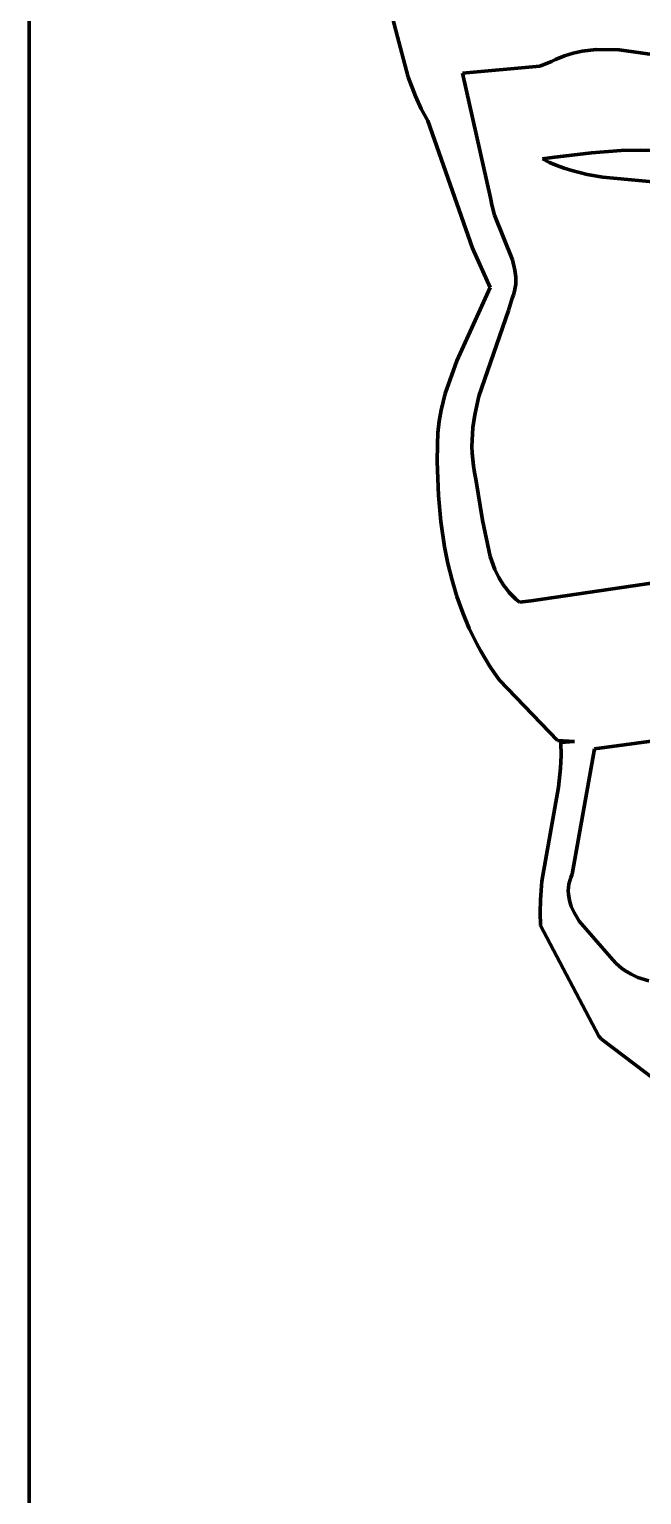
# Model space of a CAD drawing. Header units: millimetres. Extents: x 0 to 15.3, y 0 to 17.7.
# Drawn here: x 0 to 0.761, y 12.916 to 14.739 of the extents above; entities that cross this region are included whole.
import ezdxf

# ---------------------------------------------------------------- set-up
doc = ezdxf.new("R2010")
doc.units = ezdxf.units.MM
doc.layers.add('color#0a0a0aff', color=7, linetype='CONTINUOUS', lineweight=100)
doc.layers.add('color#ffffffff', color=7, linetype='CONTINUOUS', lineweight=100)

msp = doc.modelspace()

# ---------------------------------------------------------------- linework, layer by layer
at = {"layer": 'color#0a0a0aff'}
for p, q in [((0.4554, 14.737), (0.4307, 14.837)), ((0.471, 14.6793), (0.4554, 14.737)), ((0.7044, 14.7134), (0.6874, 14.7115)), ((0.7333, 14.713), (0.7044, 14.7134)), ((0.8141, 14.7017), (0.7333, 14.713)), ((0.6489, 14.6985), (0.6344, 14.6928)), ((0.6542, 14.7012), (0.6489, 14.6985)), ((0.6651, 14.7057), (0.6542, 14.7012)), ((0.6761, 14.7091), (0.6651, 14.7057)), ((0.6874, 14.7115), (0.6761, 14.7091)), ((0.48, 14.6554), (0.471, 14.6793)), ((0.6344, 14.6928), (0.5384, 14.6843)), ((0.5384, 14.6843), (0.5734, 14.529)), ((0.4871, 14.6398), (0.48, 14.6554)), ((0.4953, 14.6246), (0.4871, 14.6398)), ((0.551, 14.4664), (0.4953, 14.6246)), ((0.6498, 14.5793), (0.6986, 14.5852)), ((0.6986, 14.5852), (0.7356, 14.5877)), ((0.7356, 14.5877), (0.7603, 14.5883)), ((0.7603, 14.5883), (0.785, 14.588)), ((0.6377, 14.5774), (0.6498, 14.5793)), ((0.6466, 14.5731), (0.6377, 14.5774)), ((0.6557, 14.5692), (0.6466, 14.5731)), ((0.6649, 14.5659), (0.6557, 14.5692)), ((0.6743, 14.5629), (0.6649, 14.5659)), ((0.6838, 14.5604), (0.6743, 14.5629)), ((0.6934, 14.5582), (0.6838, 14.5604)), ((0.7129, 14.5548), (0.6934, 14.5582)), ((0.793, 14.5472), (0.7129, 14.5548)), ((0.5734, 14.529), (0.5748, 14.5203)), ((0.5748, 14.5203), (0.5784, 14.5073)), ((0.5784, 14.5073), (0.6006, 14.452)), ((0.5729, 14.4176), (0.551, 14.4664)), ((0.6006, 14.452), (0.6037, 14.4392)), ((0.6037, 14.4392), (0.6047, 14.4305)), ((0.6046, 14.4218), (0.6041, 14.4174)), ((0.6047, 14.4305), (0.6046, 14.4218)), ((0.5314, 14.3261), (0.5729, 14.4176)), ((0.6003, 14.404), (0.5955, 14.3889)), ((0.6019, 14.4085), (0.6003, 14.404)), ((0.6032, 14.413), (0.6019, 14.4085)), ((0.6041, 14.4174), (0.6032, 14.413)), ((0.5955, 14.3889), (0.5589, 14.2822)), ((0.5169, 14.2857), (0.5314, 14.3261)), ((0.5118, 14.265), (0.5169, 14.2857)), ((0.5589, 14.2822), (0.5538, 14.2589)), ((0.5093, 14.251), (0.5118, 14.265)), ((0.5538, 14.2589), (0.5515, 14.2432)), ((0.5078, 14.2367), (0.5093, 14.251)), ((0.5515, 14.2432), (0.5503, 14.2274)), ((0.5071, 14.201), (0.5074, 14.2222)), ((0.5074, 14.2222), (0.5078, 14.2367)), ((0.5503, 14.2274), (0.5502, 14.2195)), ((0.5502, 14.2195), (0.5505, 14.2115)), ((0.5505, 14.2115), (0.5511, 14.2035)), ((0.5511, 14.2035), (0.552, 14.1954)), ((0.5085, 14.1585), (0.5071, 14.201)), ((0.552, 14.1954), (0.5534, 14.1873)), ((0.5534, 14.1873), (0.5552, 14.1792)), ((0.5552, 14.1792), (0.5633, 14.1281)), ((0.5114, 14.1265), (0.5085, 14.1585)), ((0.5162, 14.0948), (0.5114, 14.1265)), ((0.5633, 14.1281), (0.5729, 14.0826)), ((0.5204, 14.0739), (0.5162, 14.0948)), ((0.5729, 14.0826), (0.5788, 14.0666)), ((0.5255, 14.0533), (0.5204, 14.0739)), ((0.5788, 14.0666), (0.5837, 14.0565)), ((0.5837, 14.0565), (0.5896, 14.047)), ((0.6238, 14.0276), (0.8187, 14.0562)), ((0.5316, 14.0329), (0.5255, 14.0533)), ((0.5896, 14.047), (0.593, 14.0425)), ((0.593, 14.0425), (0.5966, 14.0381)), ((0.5966, 14.0381), (0.6005, 14.0339)), ((0.5387, 14.0129), (0.5316, 14.0329)), ((0.6005, 14.0339), (0.6047, 14.0299)), ((0.6047, 14.0299), (0.6093, 14.0261)), ((0.6093, 14.0261), (0.6238, 14.0276)), ((0.5469, 13.9933), (0.5387, 14.0129)), ((0.5561, 13.9743), (0.5469, 13.9933)), ((0.5612, 13.9649), (0.5561, 13.9743)), ((0.5665, 13.9557), (0.5612, 13.9649)), ((0.5722, 13.9467), (0.5665, 13.9557)), ((0.5781, 13.9378), (0.5722, 13.9467)), ((0.5844, 13.929), (0.5781, 13.9378)), ((0.6564, 13.8538), (0.5844, 13.929)), ((0.8792, 13.8678), (0.7024, 13.8434)), ((0.6778, 13.8527), (0.6564, 13.8538)), ((0.6607, 13.8513), (0.6778, 13.8527)), ((0.661, 13.8354), (0.6607, 13.8513)), ((0.7024, 13.8434), (0.6748, 13.6877)), ((0.6579, 13.7959), (0.6604, 13.8195)), ((0.6604, 13.8195), (0.661, 13.8354)), ((0.6372, 13.679), (0.6579, 13.7959)), ((0.6352, 13.6555), (0.6372, 13.679)), ((0.6707, 13.675), (0.6702, 13.6709)), ((0.6717, 13.6792), (0.6707, 13.675)), ((0.673, 13.6834), (0.6717, 13.6792)), ((0.6748, 13.6877), (0.673, 13.6834)), ((0.6349, 13.6397), (0.6352, 13.6555)), ((0.6702, 13.6709), (0.67, 13.6668)), ((0.67, 13.6668), (0.6701, 13.6628)), ((0.6701, 13.6628), (0.6714, 13.655)), ((0.6356, 13.6238), (0.6349, 13.6397)), ((0.6714, 13.655), (0.6737, 13.6474)), ((0.6737, 13.6474), (0.6771, 13.64)), ((0.6771, 13.64), (0.6836, 13.6293)), ((0.7078, 13.4859), (0.6356, 13.6238)), ((0.6836, 13.6293), (0.7225, 13.5845)), ((0.7225, 13.5845), (0.7257, 13.5805)), ((0.7257, 13.5805), (0.7291, 13.5769)), ((0.7291, 13.5769), (0.7326, 13.5735)), ((0.7326, 13.5735), (0.7362, 13.5705)), ((0.7362, 13.5705), (0.7401, 13.5678)), ((0.7401, 13.5678), (0.7481, 13.563)), ((0.7481, 13.563), (0.7565, 13.5592)), ((0.7565, 13.5592), (0.7699, 13.5547)), ((0.7113, 13.4822), (0.7078, 13.4859)), ((0.8246, 13.396), (0.7113, 13.4822))]:
    msp.add_line(p, q, dxfattribs=at)
at = {"layer": 'color#ffffffff'}
for p, q in [((0, 0), (0, 17.6528)), ((0.4307, 14.837), (0.4554, 14.737)), ((0.4554, 14.737), (0.471, 14.6793)), ((0.6874, 14.7115), (0.7044, 14.7134)), ((0.7044, 14.7134), (0.7333, 14.713)), ((0.7333, 14.713), (0.8141, 14.7017)), ((0.6344, 14.6928), (0.6489, 14.6985)), ((0.6489, 14.6985), (0.6542, 14.7012)), ((0.6542, 14.7012), (0.6651, 14.7057)), ((0.6651, 14.7057), (0.6761, 14.7091)), ((0.6761, 14.7091), (0.6874, 14.7115)), ((0.471, 14.6793), (0.48, 14.6554)), ((0.5384, 14.6843), (0.6344, 14.6928)), ((0.5734, 14.529), (0.5384, 14.6843)), ((0.48, 14.6554), (0.4871, 14.6398)), ((0.4871, 14.6398), (0.4953, 14.6246)), ((0.4953, 14.6246), (0.551, 14.4664)), ((0.6986, 14.5852), (0.6498, 14.5793)), ((0.7356, 14.5877), (0.6986, 14.5852)), ((0.7603, 14.5883), (0.7356, 14.5877)), ((0.785, 14.588), (0.7603, 14.5883)), ((0.6498, 14.5793), (0.6377, 14.5774)), ((0.6377, 14.5774), (0.6466, 14.5731)), ((0.6466, 14.5731), (0.6557, 14.5692)), ((0.6557, 14.5692), (0.6649, 14.5659)), ((0.6649, 14.5659), (0.6743, 14.5629)), ((0.6743, 14.5629), (0.6838, 14.5604)), ((0.6838, 14.5604), (0.6934, 14.5582)), ((0.6934, 14.5582), (0.7129, 14.5548)), ((0.7129, 14.5548), (0.793, 14.5472)), ((0.5748, 14.5203), (0.5734, 14.529)), ((0.5784, 14.5073), (0.5748, 14.5203)), ((0.6006, 14.452), (0.5784, 14.5073)), ((0.551, 14.4664), (0.5729, 14.4176)), ((0.6037, 14.4392), (0.6006, 14.452)), ((0.6047, 14.4305), (0.6037, 14.4392)), ((0.6041, 14.4174), (0.6046, 14.4218)), ((0.6046, 14.4218), (0.6047, 14.4305)), ((0.5729, 14.4176), (0.5314, 14.3261)), ((0.5955, 14.3889), (0.6003, 14.404)), ((0.6003, 14.404), (0.6019, 14.4085)), ((0.6019, 14.4085), (0.6032, 14.413)), ((0.6032, 14.413), (0.6041, 14.4174)), ((0.5589, 14.2822), (0.5955, 14.3889)), ((0.5314, 14.3261), (0.5169, 14.2857)), ((0.5169, 14.2857), (0.5118, 14.265)), ((0.5538, 14.2589), (0.5589, 14.2822)), ((0.5118, 14.265), (0.5093, 14.251)), ((0.5515, 14.2432), (0.5538, 14.2589)), ((0.5093, 14.251), (0.5078, 14.2367)), ((0.5503, 14.2274), (0.5515, 14.2432)), ((0.5074, 14.2222), (0.5071, 14.201)), ((0.5078, 14.2367), (0.5074, 14.2222)), ((0.5502, 14.2195), (0.5503, 14.2274)), ((0.5505, 14.2115), (0.5502, 14.2195)), ((0.5511, 14.2035), (0.5505, 14.2115)), ((0.552, 14.1954), (0.5511, 14.2035)), ((0.5071, 14.201), (0.5085, 14.1585)), ((0.5534, 14.1873), (0.552, 14.1954)), ((0.5552, 14.1792), (0.5534, 14.1873)), ((0.5633, 14.1281), (0.5552, 14.1792)), ((0.5085, 14.1585), (0.5114, 14.1265)), ((0.5114, 14.1265), (0.5162, 14.0948)), ((0.5729, 14.0826), (0.5633, 14.1281)), ((0.5162, 14.0948), (0.5204, 14.0739)), ((0.5788, 14.0666), (0.5729, 14.0826)), ((0.5204, 14.0739), (0.5255, 14.0533)), ((0.5837, 14.0565), (0.5788, 14.0666)), ((0.5896, 14.047), (0.5837, 14.0565)), ((0.8187, 14.0562), (0.6238, 14.0276)), ((0.5255, 14.0533), (0.5316, 14.0329)), ((0.593, 14.0425), (0.5896, 14.047)), ((0.5966, 14.0381), (0.593, 14.0425)), ((0.6005, 14.0339), (0.5966, 14.0381)), ((0.5316, 14.0329), (0.5387, 14.0129)), ((0.6047, 14.0299), (0.6005, 14.0339)), ((0.6093, 14.0261), (0.6047, 14.0299)), ((0.6238, 14.0276), (0.6093, 14.0261)), ((0.5387, 14.0129), (0.5469, 13.9933)), ((0.5469, 13.9933), (0.5561, 13.9743)), ((0.5561, 13.9743), (0.5612, 13.9649)), ((0.5612, 13.9649), (0.5665, 13.9557)), ((0.5665, 13.9557), (0.5722, 13.9467)), ((0.5722, 13.9467), (0.5781, 13.9378)), ((0.5781, 13.9378), (0.5844, 13.929)), ((0.5844, 13.929), (0.6564, 13.8538)), ((0.7024, 13.8434), (0.8792, 13.8678)), ((0.6564, 13.8538), (0.6778, 13.8527)), ((0.6778, 13.8527), (0.6607, 13.8513)), ((0.6607, 13.8513), (0.661, 13.8354)), ((0.6748, 13.6877), (0.7024, 13.8434)), ((0.6604, 13.8195), (0.6579, 13.7959)), ((0.661, 13.8354), (0.6604, 13.8195)), ((0.6579, 13.7959), (0.6372, 13.679)), ((0.6372, 13.679), (0.6352, 13.6555)), ((0.6702, 13.6709), (0.6707, 13.675)), ((0.6707, 13.675), (0.6717, 13.6792)), ((0.6717, 13.6792), (0.673, 13.6834)), ((0.673, 13.6834), (0.6748, 13.6877)), ((0.6352, 13.6555), (0.6349, 13.6397)), ((0.67, 13.6668), (0.6702, 13.6709)), ((0.6701, 13.6628), (0.67, 13.6668)), ((0.6714, 13.655), (0.6701, 13.6628)), ((0.6349, 13.6397), (0.6356, 13.6238)), ((0.6737, 13.6474), (0.6714, 13.655)), ((0.6771, 13.64), (0.6737, 13.6474)), ((0.6836, 13.6293), (0.6771, 13.64)), ((0.6356, 13.6238), (0.7078, 13.4859)), ((0.7225, 13.5845), (0.6836, 13.6293)), ((0.7257, 13.5805), (0.7225, 13.5845)), ((0.7291, 13.5769), (0.7257, 13.5805)), ((0.7326, 13.5735), (0.7291, 13.5769)), ((0.7362, 13.5705), (0.7326, 13.5735)), ((0.7401, 13.5678), (0.7362, 13.5705)), ((0.7481, 13.563), (0.7401, 13.5678)), ((0.7565, 13.5592), (0.7481, 13.563)), ((0.7699, 13.5547), (0.7565, 13.5592)), ((0.7078, 13.4859), (0.7113, 13.4822)), ((0.7113, 13.4822), (0.8246, 13.396))]:
    msp.add_line(p, q, dxfattribs=at)

doc.saveas('drawing.dxf')
